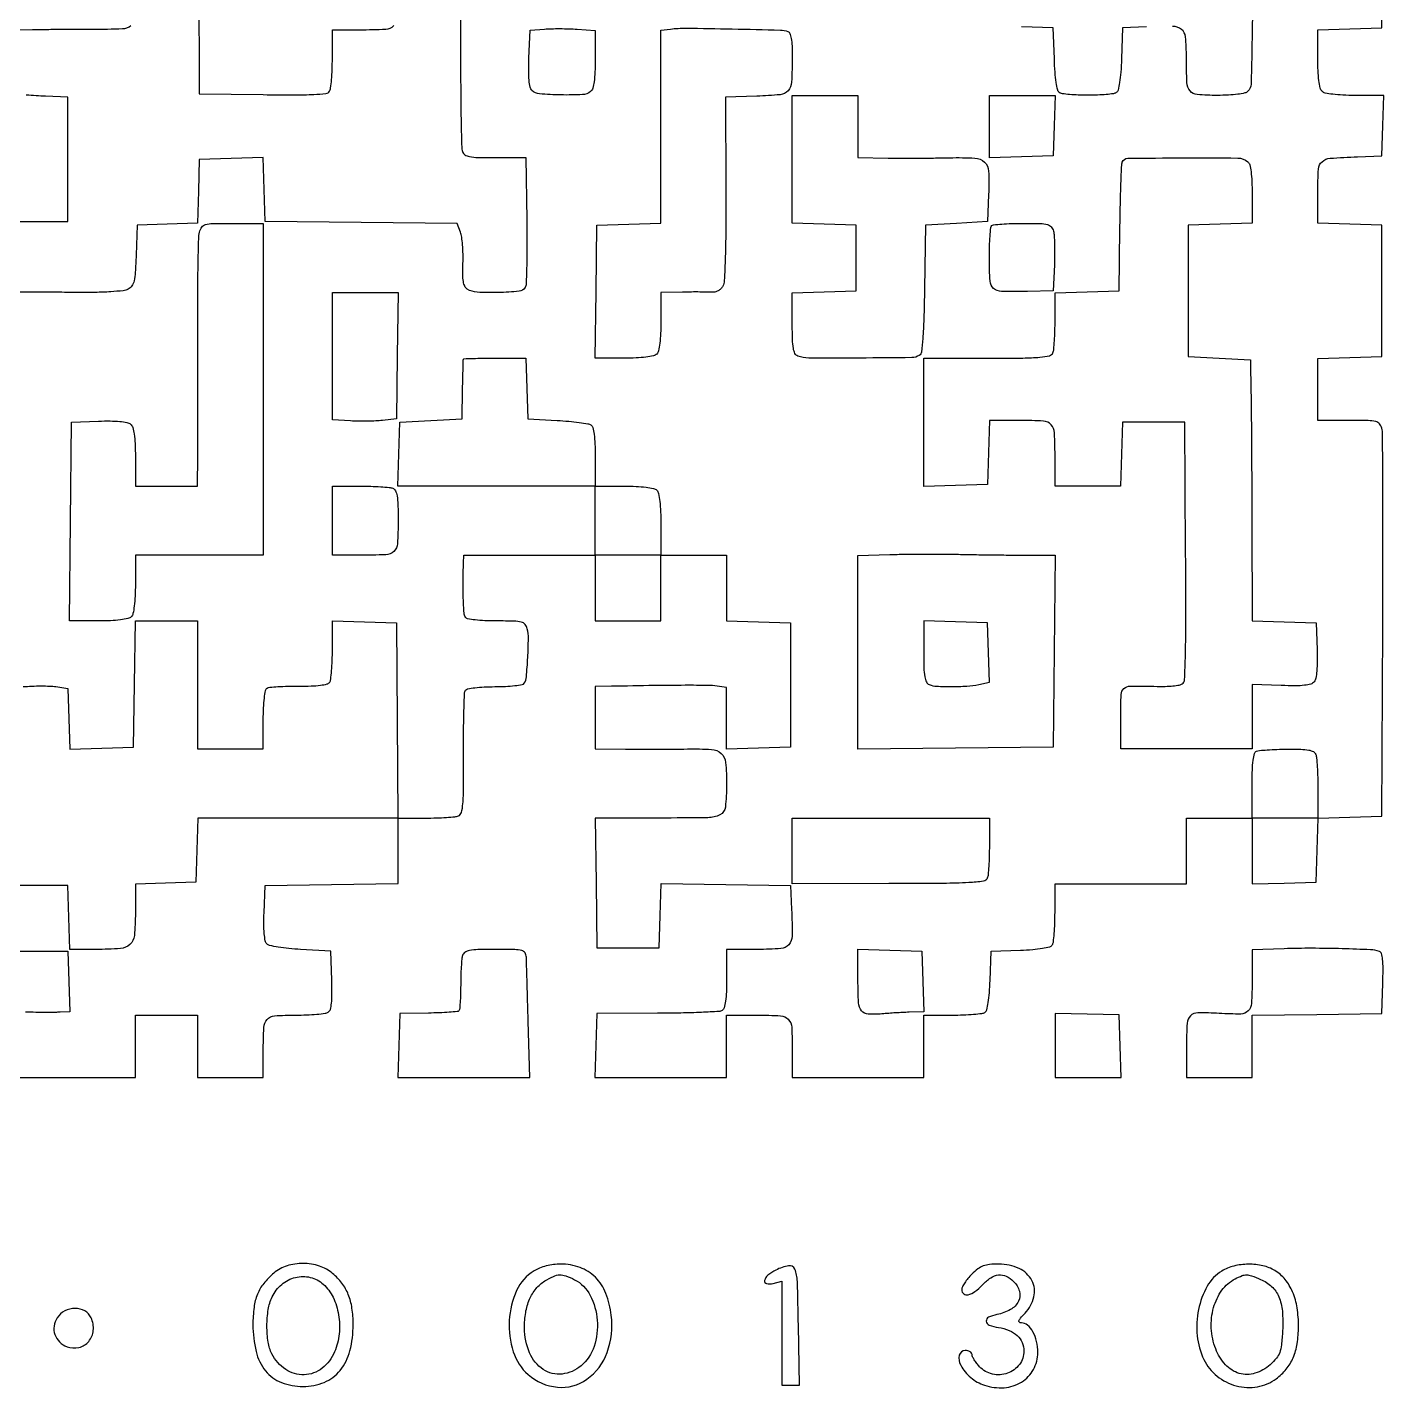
# Model space of a CAD drawing. Extents: x 156 to 936, y 100 to 969.
# Drawn here: x 543.7 to 936.1, y 100.2 to 493.7 of the extents above; entities that cross this region are included whole.
import ezdxf

# ---------------------------------------------------------------- set-up
doc = ezdxf.new("R2010")
doc.units = 0

msp = doc.modelspace()

# ---------------------------------------------------------------- linework, layer by layer
for points in [[(593.242912, 541.25), (593.5, 474.5), (611.926619, 474.226758, 0.003139), (621.125155, 474.14811, 0.013555), (626.589823, 474.283854, 0.01557), (630.126519, 474.578359, 0.226527), (631.161306, 475.226758, 0.110913), (631.48003, 476.114795, 0.009356), (631.736503, 478.549423, 0.012063), (631.919865, 481.497312, 0.009035), (631.984687, 484.75), (632, 493), (639.918213, 493, 0.011759), (647.429085, 493.176663, 0.18106), (649.767356, 494.179831, 0.19079)], [(536, 190), (555.5, 190), (575, 190), (575, 199), (575, 208), (584, 208), (593, 208), (593, 199), (593, 190), (602.5, 190), (612, 190), (612, 197.418213, -0.012045), (612.169488, 204.452803, -0.170409), (613.103321, 206.752319, -0.196932), (615.216333, 207.795471, -0.016954), (621.356989, 208.015313, 0.009288), (624.570103, 208.081049, 0.012325), (627.487838, 208.267102, 0.009701), (629.896861, 208.527636, 0.10999), (630.793098, 208.850966, 0.187221), (631.389362, 209.659703, 0.039341), (631.721251, 211.4185, 0.027159), (631.864234, 214.085459, 0.008519), (631.793098, 218.085653), (631.5, 226.5), (622.795583, 227, -0.010967), (619.381989, 227.271312, -0.015042), (616.327771, 227.674739, -0.01172), (613.836594, 228.140547, -0.145803), (613.000726, 228.594857, -0.155444), (612.558498, 229.454858, -0.019595), (612.289631, 231.55462, -0.019943), (612.157432, 234.29015, -0.011423), (612.205143, 237.594857), (612.5, 245.5), (631.75, 245.771593), (651, 246.043186), (651, 255.521593), (651, 265), (658.918213, 265, 0.007109), (662.067069, 265.044776, 0.008958), (664.979143, 265.179854, 0.007391), (667.407152, 265.372186, 0.06825), (668.431974, 265.61227, 0.244064), (669.303346, 266.594584, 0.041011), (669.729575, 269.156279, 0.01963), (669.931286, 273.774994, 0.002599), (669.923371, 283.561506, -0.00353), (669.930449, 290.281867, -0.005383), (670.040577, 296.1144, -0.002138), (670.20976, 301.100033, -0.129562), (670.468626, 301.949236, -0.212003), (671.085084, 302.370436, -0.014759), (673.21, 302.696074, -0.018614), (675.888158, 302.925143, -0.012026), (679, 303, 0.011621), (682.064078, 303.071228, 0.017157), (684.744811, 303.288289, 0.012469), (686.91068, 303.593598, 0.216345), (687.48851, 303.981408, 0.117378), (688.102395, 305.834568, 0.007979), (688.494645, 311.409714, 0.010615), (688.67677, 316.917735, 0.06425), (688.345311, 319.75, 0.115897), (687.702565, 320.998012, 0.155403), (686.628421, 321.665628, 0.056644), (684.563719, 321.945217, 0.005357), (679.450609, 322, -0.010862), (676.056295, 322.073749, -0.019083), (673.258361, 322.302593, -0.016363), (671.104069, 322.63368, -0.211053), (670.448473, 323.083373, -0.123789), (670.050562, 324.337433, -0.006611), (669.849671, 328.545466, -0.010367), (669.781893, 333.475483, -0.008464), (669.908054, 338.75), (670, 341), (689, 341), (708, 341), (708, 331.5), (708, 322), (717.5, 322), (727, 322), (727, 331.5), (727, 341), (736.5, 341), (746, 341), (746, 331.537526), (746, 322.075052), (755.25, 321.787526), (764.5, 321.5), (764.5, 303.5), (764.5, 285.5), (755.25, 285.212474), (746, 284.924948), (746, 293.848975), (746, 302.773001), (743.25, 303.153287, 0.031661), (740.518653, 303.356088, 0.003179), (733.979502, 303.385228, 0.00325), (725.032984, 303.310064, 0.00129), (712.75, 303.09531), (708, 303), (708, 294), (708, 285), (716.75, 284.906082, 0.002418), (720.762235, 284.882421, 0.001368), (725.62411, 284.890566, 0.001366), (730.526104, 284.925579, 0.002246), (734.672502, 284.985146, -0.018785), (741.663365, 284.854338, -0.172549), (744.418594, 283.695911, -0.187123), (745.705564, 281.105428, -0.022785), (746, 274.647529, -0.027793), (745.639512, 268.167255, -0.256097), (744.077707, 265.944792, -0.110907), (740.590932, 265.106629, -0.003749), (726.370946, 265), (707.955869, 265), (708.227935, 246.25), (708.5, 227.5), (717.5, 227.5), (726.5, 227.5), (726.787816, 236.771926), (727.075632, 246.043852), (745.787816, 245.771926), (764.5, 245.5), (764.800912, 238.520917, -0.012322), (764.941866, 230.88044, -0.176722), (764.009281, 228.372662, -0.202101), (761.732324, 227.227183, -0.01682), (754.980948, 227), (746, 227), (746, 218.559017, -0.009545), (745.927755, 214.775012, -0.024012), (745.69041, 212.028247, -0.028919), (745.318284, 210.1143, -0.19423), (744.756515, 209.349518, -0.125493), (743.769669, 209.040035, -0.002773), (738.735765, 208.794857, -0.006123), (732.80534, 208.611697, -0.004079), (726.006515, 208.540501), (708.5, 208.5), (708.212474, 199.25), (707.924948, 190), (726.962474, 190), (746, 190), (746, 199), (746, 208), (754.893011, 208, -0.014293), (761.629342, 207.807402, -0.190034), (763.840438, 206.785965, -0.179949), (764.821795, 204.50542, -0.01257), (765, 197.418213), (765, 190), (784, 190), (803, 190), (803, 199), (803, 208), (811.25, 208.015313, 0.008579), (814.497876, 208.077072, 0.011582), (817.430835, 208.251296, 0.008725), (819.854929, 208.494381, 0.112667), (820.706033, 208.797157, 0.192561), (821.236162, 209.533237, 0.02067), (821.666992, 211.63313, 0.020911), (822.005667, 214.460658, 0.010674), (822.206033, 218.031844), (822.5, 226.5), (830.968156, 226.793967, 0.010674), (834.539342, 226.994333, 0.020911), (837.36687, 227.333008, 0.02067), (839.466763, 227.763838, 0.192561), (840.202843, 228.293967, 0.112667), (840.505619, 229.145071, 0.008725), (840.748704, 231.569165, 0.011582), (840.922928, 234.502124, 0.008579), (840.984687, 237.75), (841, 246), (860, 246), (879, 246), (879, 255.5), (879, 265), (888.5, 265), (898, 265), (898, 255.462474), (898, 245.924948), (907.25, 246.212474), (916.5, 246.5), (916.787036, 255.712964), (917.074071, 264.925929), (926.287036, 265.212964), (935.5, 265.5), (935.776595, 320.5, 0.000947), (935.843216, 341.744487, 0.001486), (935.811656, 360.004687, 0.000367), (935.724867, 375.978117, 0.058002), (935.507543, 377.75, 0.122598), (934.851723, 379.003904, 0.154459), (933.732885, 379.672178, 0.053321), (931.54844, 379.94753, 0.004712), (925.980948, 380), (917, 380), (917, 388.962474), (917, 397.924948), (926.25, 398.212474), (935.5, 398.5), (935.5, 417.5), (935.5, 436.5), (926.25, 436.787526), (917, 437.075052), (917, 446.018474, -0.014194), (917.190094, 452.713321, -0.199365), (918.215838, 454.834916, -0.165063), (920.527107, 455.811311, -0.009054), (928.5, 456.245668), (935.5, 456.5), (935.788933, 465.25), (936.077866, 474), (927.738933, 474, -0.011007), (924.191211, 474.078112, -0.020282), (921.315326, 474.321952, -0.021049), (919.141383, 474.688939, -0.145022), (918.2, 475.2, -0.144682), (917.689961, 476.138013, -0.021131), (917.322617, 478.298731, -0.02038), (917.078344, 481.152513, -0.011159), (917, 484.662474), (917, 492.924948), (926.25, 493.212474), (935.5, 493.5), (935.5, 512.5)], [(898.145544, 507.347604, -0.003894), (898.019097, 492.616753, -0.00225), (897.699267, 477.295436, -0.192327), (896.8, 475.2, -0.142062), (895.888147, 474.698102, -0.021703), (893.825282, 474.327993, -0.021121), (891.136184, 474.08019, -0.012415), (887.906989, 474, -0.019529), (882.10285, 474.22678, -0.206572), (880.053293, 475.30822, -0.160126), (879.15772, 477.685296, -0.010688), (879, 485.062735, 0.021864), (878.742559, 490.947241, 0.211695), (877.562553, 493.083447, 0.162596), (875.01089, 493.947558, 0.011811)], [(669.066342, 501.964063, -0.000236), (669.071056, 493.550797, -0.000161), (669.068825, 484, 0.002058), (669.102701, 474.484415, 0.003091), (669.21776, 466.182813, 0.001264), (669.378199, 459.075243, 0.068632), (669.594984, 457.75, 0.179206), (670.292748, 456.839417, 0.094982), (671.634766, 456.3144, 0.039894), (674.083891, 456.059341, 0.006006), (679.023763, 456), (687.91275, 456), (688.206375, 437.92399, -0.004242), (688.260919, 430.894132, -0.006305), (688.178839, 424.73951, -0.003037), (688.011938, 419.528922, -0.118956), (687.70031, 418.42399, -0.247572), (686.021608, 417.339166, -0.015466), (679.930188, 416.989103, -0.01965), (673.870053, 417.06679, -0.128954), (671, 417.981733, -0.145042), (670.296549, 418.787634, -0.065655), (669.880608, 420.139776, -0.039696), (669.697883, 422.211865, -0.011575), (669.744484, 425.415828, 0.014584), (669.767238, 428.083735, 0.014739), (669.634065, 430.739012, 0.014689), (669.38236, 433.039877, 0.056305), (669.02527, 434.433535), (668.061571, 436.968254), (640.280786, 437.234127), (612.5, 437.5), (612.211984, 446.787023), (611.923969, 456.074046), (602.711984, 455.787023), (593.5, 455.5), (593.212982, 446.288393), (592.925964, 437.076786), (584.212982, 436.788393), (575.5, 436.5), (575.211278, 427.76446, -0.006717), (574.982155, 422.837825, -0.042881), (574.619535, 420.365203, -0.092602), (573.978095, 418.913279, -0.120255), (572.898558, 417.94571, -0.097176), (571.456775, 417.50342, -0.010071), (567.902961, 417.205027, -0.011564), (563.430998, 417.023813, -0.007219), (558.18728, 417.008414, 0.001455), (552.307766, 417.058921, 0.000781), (545.051974, 417.088799, 0.000778), (537.65148, 417.096205, 0.001219)], [(536, 493), (545.25, 493.075513, -0.000588), (549.386383, 493.10442, -0.000377), (554.185335, 493.128694, -0.000379), (558.882684, 493.145344, -0.000712), (562.6788, 493.150514, 0.008826), (571.265275, 493.301549, 0.168083), (573.730975, 494.253061, 0.21304)], [(867.479083, 493.800912), (860.5, 493.5), (860.207902, 484.532999, -0.009786), (860.008289, 480.707636, -0.020298), (859.673305, 477.737125, -0.020215), (859.24575, 475.552989, -0.195149), (858.707902, 474.798312, -0.107815), (857.886078, 474.497062, -0.010824), (855.798571, 474.256133, -0.01319), (853.26902, 474.086706, -0.010125), (850.5, 474.030626, -0.010125), (847.73098, 474.086706, -0.01319), (845.201429, 474.256133, -0.010824), (843.113922, 474.497062, -0.107815), (842.292098, 474.798312, -0.195149), (841.75425, 475.552989, -0.020215), (841.326695, 477.737125, -0.020298), (840.991711, 480.707636, -0.009786), (840.792098, 484.532999), (840.5, 493.5), (831.25, 493.787526)], [(536.5, 437.5), (555.5, 437.5), (555.5, 455.5), (555.5, 473.5), (549, 473.745913, -0.005727), (546.273082, 473.880374, -0.005167), (543.454687, 474.080976, -0.005182)], [(542.5, 303, -0.0113), (545.053739, 303.154797, -0.009486), (547.765625, 303.20625, -0.009602), (550.245247, 303.158625, -0.025878), (552, 303), (555.5, 302.5), (555.789473, 293.712997), (556.078945, 284.925993), (565.289473, 285.212997), (574.5, 285.5), (574.772559, 303.75), (575.045117, 322), (584.022559, 322), (593, 322), (593, 303.5), (593, 285), (602.5, 285), (612, 285), (612, 293.440983, -0.010752), (612.073572, 296.861907, -0.018589), (612.301437, 299.697733, -0.015499), (612.629735, 301.8945, -0.212588), (613.073358, 302.545338, -0.114962), (613.845594, 302.805244, -0.007424), (616.225212, 302.998144, -0.01052), (619.096066, 303.127421, -0.00763), (622.295805, 303.155264, 0.010209), (625.86919, 303.204789, 0.0234), (628.55212, 303.422764, 0.026483), (630.465798, 303.772603, 0.195117), (631.207134, 304.30091, 0.112986), (631.508295, 305.148968, 0.008607), (631.749965, 307.582228, 0.01149), (631.923247, 310.525766, 0.008494), (631.984687, 313.787526), (632, 322.075052), (641.25, 321.787526), (650.5, 321.5), (650.7173, 293.25), (650.9346, 265), (622.004826, 265), (593.075052, 265), (592.787526, 255.75), (592.5, 246.5), (583.75, 246.211067), (575, 245.922134), (575, 237.496251, -0.022453), (574.70945, 231.029338, -0.186288), (573.433752, 228.442495, -0.169716), (570.685828, 227.254489, -0.01796), (563.603267, 227), (556.075052, 227), (555.787526, 236.25), (555.5, 245.5), (546, 245.5), (536.5, 245.5)], [(536.5, 226.5), (546, 226.5), (555.5, 226.5), (555.788933, 217.75), (556.077866, 209), (553.288933, 208.844005, -0.011673), (551.759812, 208.794244, -0.002714), (549.189562, 208.784587, -0.002799), (546.230203, 208.806102, -0.00274), (543.25, 208.860787)]]:
    msp.add_lwpolyline(points, format="xyb")
for points in [[(708, 484.529895, -0.00982), (707.924766, 480.699477, -0.025854), (707.675389, 477.965859, -0.03442), (707.26862, 476.071226, -0.150566), (706.648795, 475.123488, -0.163371), (704.299028, 474.215226, -0.015729), (698.089708, 474.131354, -0.015169), (691.876218, 474.431602, -0.178093), (689.710973, 475.427542, -0.145397), (689.185328, 476.393347, -0.028752), (688.883356, 478.36252, -0.023515), (688.752617, 481.103917, -0.010132), (688.824456, 484.763227), (689.148912, 492.892281), (693.324456, 493.19614, -0.012884), (695.297719, 493.288708, -0.006304), (697.815621, 493.310117, -0.006249), (700.435232, 493.266621, -0.009014), (702.75, 493.15745), (708, 492.814901)], [(763.75, 492.507151, -0.22745), (764.308162, 491.945109, -0.041319), (764.684857, 490.482382, -0.030892), (764.919855, 488.308781, -0.011987), (764.986345, 485.281385, -0.012286), (764.787999, 477.821928, -0.170822), (763.780651, 475.368022, -0.189321), (761.498591, 474.212619, -0.01571), (754.742202, 473.786107), (745.698782, 473.5), (745.805609, 447.102451, -0.002978), (745.784367, 435.972633, -0.006138), (745.609044, 427.268221, -0.003611), (745.337508, 420.421235, -0.111594), (744.887549, 418.789884, -0.078427), (744.325601, 418.047492, -0.067274), (743.534175, 417.468039, -0.067123), (742.61545, 417.118451, -0.077357), (741.681331, 417.048124, 0.014879), (740.45841, 417.108714, 0.003082), (738.304829, 417.137972, 0.003236), (735.802776, 417.140345, 0.003046), (733.25, 417.110691), (727, 417), (727, 408.7, -0.011084), (726.92177, 405.171507, -0.020332), (726.677711, 402.306878, -0.021091), (726.310542, 400.139671, -0.144849), (725.8, 399.2, -0.144945), (724.859379, 398.68917, -0.021068), (722.688436, 398.322102, -0.020304), (719.817564, 398.078164, -0.011041), (716.278407, 398), (707.956814, 398), (708.228407, 417.25), (708.5, 436.5), (717.75, 436.787526), (727, 437.075052), (727, 464.971103), (727, 492.867155), (729.75, 493.196662, -0.032783), (734.29569, 493.441048, -0.002111), (747.565608, 493.227989, -0.001048), (761.545556, 492.915172, -0.079442)], [(784, 465), (784, 456), (792.75, 455.877856, 0.003038), (796.753975, 455.846297, 0.001737), (801.588588, 455.854364, 0.001735), (806.451836, 455.896248, 0.002881), (810.551575, 455.969406, -0.017424), (817.844456, 455.887427, -0.179666), (820.568326, 454.730576, -0.194263), (821.764253, 452.122142, -0.020896), (821.793771, 445.344796), (821.5, 437.5), (812.5, 437), (803.5, 436.5), (803.226647, 418.044584, -0.003561), (803.035521, 409.331725, -0.012194), (802.732937, 403.675066, -0.01105), (802.342971, 399.785498, -0.224357), (801.726647, 398.809897, -0.139323), (799.565733, 398.167174, -0.001615), (784.486505, 398.031392, -0.002285), (769.754359, 398.013648, -0.091011), (766.581787, 398.606989, -0.192061), (765.783328, 399.344751, -0.070053), (765.311792, 400.839867, -0.03465), (765.063076, 403.412948, -0.006773), (765, 408.069463), (765, 416.924948), (774.25, 417.212474), (783.5, 417.5), (783.5, 427), (783.5, 436.5), (774.25, 436.787526), (765, 437.075052), (765, 455.537526), (765, 474), (774.5, 474), (784, 474)], [(896.718224, 454.81889, -0.158012), (897.293112, 453.911315, -0.028943), (897.67969, 451.936808, -0.023795), (897.924563, 449.157782, -0.010077), (898, 445.415081), (898, 437.075052), (888.75, 436.787526), (879.5, 436.5), (879.5, 417.5), (879.5, 398.5), (888.5, 398), (897.5, 397.5), (897.670976, 388, -0.002374), (897.742092, 382.632423, -0.000468), (897.814941, 373.003211, -0.000496), (897.878173, 361.785333, -0.000461), (897.920976, 350.287526), (898, 322.075052), (907.25, 321.787526), (916.5, 321.5), (916.793771, 313.655204, -0.011559), (916.84217, 310.273852, -0.021189), (916.701223, 307.522092, -0.023197), (916.407018, 305.433375, -0.127282), (915.926516, 304.411457, -0.146513), (914.938809, 303.75425, -0.046044), (913.181635, 303.390478, -0.029245), (910.511406, 303.247105, -0.008463), (906.382745, 303.33695), (898, 303.661394), (898, 294.330697), (898, 285), (879, 285), (860, 285), (860, 294, -0.009024), (860.122289, 300.775469, -0.208293), (860.939296, 302.480684, -0.17983), (862.790813, 303.172152, -0.006432), (870.5, 303.085036, 0.013435), (872.889835, 303.0915, 0.016686), (875.108317, 303.231323, 0.015075), (876.939989, 303.464201, 0.10897), (877.762355, 303.786666, 0.237881), (878.450386, 305.008265, 0.004935), (878.709338, 312.200902, 0.006879), (878.842585, 322.981579, 0.001402), (878.762355, 342.066653), (878.5, 379.5), (869.5, 379.5), (860.5, 379.5), (860.212474, 370.25), (859.924948, 361), (850.462474, 361), (841, 361), (841, 368.918213, 0.011384), (840.829682, 376.397656, 0.174757), (839.860252, 378.745668, 0.195866), (837.658129, 379.79962, 0.014889), (830.930537, 380), (822.075052, 380), (821.787526, 370.75), (821.5, 361.5), (812.25, 361.212474), (803, 360.924948), (803, 379.462474), (803, 398), (821.393011, 398, 0.002472), (831.723448, 398.051073, 0.018295), (836.640441, 398.27975, 0.036273), (839.393178, 398.711497, 0.24904), (840.393011, 399.581787, 0.068336), (840.631047, 400.59865, 0.007357), (840.821697, 403.013877, 0.008933), (840.955612, 405.910777, 0.007082), (841, 409.044262), (841, 416.924948), (850.25, 417.212474), (859.5, 417.5), (859.757724, 435.5, -0.002201), (859.888487, 442.485051, -0.003325), (860.069546, 448.565142, -0.001305), (860.27313, 453.778374, -0.077922), (860.457337, 454.700483, -0.310681), (862.023546, 455.808336, -0.00248), (878.096074, 455.94054, -0.003514), (893.823417, 455.881349, -0.172154)], [(612, 389), (612, 341), (593.5, 341), (575, 341), (575, 332.7, -0.011084), (574.92177, 329.171507, -0.020332), (574.677711, 326.306878, -0.021091), (574.310542, 324.139671, -0.144849), (573.8, 323.2, -0.144917), (572.859654, 322.689253, -0.021075), (570.689794, 322.322156, -0.020312), (567.820731, 322.078183, -0.011054), (564.284665, 322), (555.969329, 322), (556.234665, 350.75), (556.5, 379.5), (564.344796, 379.793771, -0.01153), (567.735348, 379.842502, -0.021342), (570.485252, 379.701133, -0.023545), (572.568167, 379.405224, -0.126804), (573.594796, 378.921326, -0.145524), (574.251072, 377.939147, -0.03848), (574.673265, 376.078343, -0.027148), (574.9254, 373.342652, -0.009406), (575, 369.377555), (575, 361), (584, 361), (593, 361), (593.083844, 369.75, 0.00226), (593.109019, 374.722683, 0.000431), (593.106128, 383.760784, 0.00046), (593.083943, 394.31097, 0.000423), (593.041966, 405.159053, -0.002312), (593.041009, 415.561562, -0.00335), (593.144196, 424.748099, -0.001723), (593.310584, 432.529829, -0.055326), (593.56653, 434.409053, -0.089782), (594.246739, 435.912046, -0.177217), (595.301891, 436.658868, -0.061975), (597.343557, 436.949393, -0.004389), (603.108408, 437), (612, 437)], [(840.529566, 434.738223, -0.046297), (840.732976, 433.422419, -0.008315), (840.842764, 430.941177, -0.008911), (840.871285, 428.020953, -0.007951), (840.798618, 424.988223), (840.5, 417.5), (833, 417.315794, -0.010693), (825.51903, 417.292068, -0.176435), (823.226535, 418.174624, -0.201594), (822.193103, 420.28067, -0.014582), (822, 426.900721, -0.007093), (822.048337, 430.308076, -0.010548), (822.195833, 433.287503, -0.005945), (822.400859, 435.768532, -0.174504), (822.666667, 436.333333, -0.173043), (823.226591, 436.598788, -0.00648), (825.57982, 436.804167, -0.011049), (828.413417, 436.951642, -0.007476), (831.647615, 437, -0.005362), (836.756839, 436.945207, -0.057037), (838.81425, 436.664922, -0.156204), (839.885482, 435.994429, -0.11443)], [(650.732973, 398.75), (650.5, 380.5), (646.5, 380, -0.018196), (644.594973, 379.831985, -0.00864), (642.132812, 379.747499, -0.008551), (639.552267, 379.747712, -0.011993), (637.25, 379.84255), (632, 380.185099), (632, 398.59255), (632, 417), (641.482973, 417), (650.965946, 417)], [(688.211067, 389.25), (688.5, 380.5), (697, 380, -0.007979), (700.346792, 379.749484, -0.010698), (703.370312, 379.409226, -0.008061), (705.869389, 379.032598, -0.102535), (706.75, 378.690983, -0.188703), (707.314643, 377.905665, -0.029014), (707.689017, 375.983238, -0.024001), (707.92738, 373.22901, -0.009585), (708, 369.440983), (708, 361), (716.3, 361, -0.011084), (719.828493, 360.92177, -0.020332), (722.693122, 360.677711, -0.021091), (724.860329, 360.310542, -0.144849), (725.8, 359.8, -0.147006), (726.316915, 358.838945, -0.020534), (726.681818, 356.584848, -0.019692), (726.923212, 353.57572, -0.010168), (727, 349.8), (727, 341), (717.5, 341), (708, 341), (708, 351), (708, 361), (679.462474, 361), (650.924948, 361), (651.212474, 370.25), (651.5, 379.5), (660.499517, 380), (669.499033, 380.5), (669.646261, 389, -0.001088), (669.710147, 392.27647, -0.001737), (669.780572, 395.076563, -0.000331), (669.852872, 397.54498, -0.090682), (669.896745, 397.75, -0.295245), (670.044178, 397.851937, -0.000797), (672.601982, 397.926562, -0.004281), (675.517909, 397.982008, -0.002613), (678.961067, 398), (687.922134, 398)], [(649.418213, 360.393011, -0.191418), (650.215888, 359.657806, -0.070374), (650.68772, 358.171299, -0.03487), (650.936736, 355.615452, -0.006853), (651, 351, -0.015117), (650.798229, 344.3277, -0.196524), (649.742703, 342.134562, -0.173918), (647.393226, 341.169516, -0.011337), (639.918213, 341), (632, 341), (632, 351), (632, 361), (639.918213, 361, -0.00705), (643.066073, 360.955615, -0.008902), (645.9751, 360.821697, -0.007317), (648.400281, 360.631074, -0.06844)], [(831.765819, 341.037566), (841.031637, 341), (840.765819, 313.25), (840.5, 285.5), (812.25, 285.234427), (784, 284.968853), (784, 312.946901), (784, 340.924948), (793.25, 341.212474, -0.004375), (797.512192, 341.307635, -0.002418), (802.720312, 341.353137, -0.00241), (807.999657, 341.348281, -0.003875), (812.5, 341.287566, 0.001274), (817.00143, 341.203418, 0.000792), (822.284334, 341.126499, 0.000794), (827.497552, 341.067131, 0.001436)], [(803, 313.144515, 0.006687), (803.062877, 308.443624, 0.034414), (803.311272, 305.851928, 0.069706), (803.782488, 304.347501, 0.192751), (804.581787, 303.606989, 0.078039), (806.798187, 303.133083, 0.014165), (811.014952, 303.021077, 0.0162), (815.448713, 303.172638, 0.032719), (818.912002, 303.6324), (822.074004, 304.264801), (821.787002, 312.8824), (821.5, 321.5), (812.25, 321.787526), (803, 322.075052)], [(916.393011, 283.418213, -0.069754), (916.631434, 282.386579, -0.006804), (916.821697, 279.828225, -0.008515), (916.955643, 276.757628, -0.006641), (917, 273.418213), (917, 265), (907.5, 265), (898, 265), (898, 274.416667, -0.007664), (898.066885, 278.779825, -0.023674), (898.296577, 281.718794, -0.030487), (898.663429, 283.66522, -0.23943), (899.25, 284.337719, -0.073768), (900.090566, 284.54009, -0.005873), (902.377947, 284.717133, -0.007854), (905.124525, 284.854008, -0.005939), (908.143011, 284.921053, -0.008277), (912.114571, 284.896331, -0.039372), (914.372614, 284.666389, -0.078191), (915.702595, 284.201528, -0.179923)], [(822, 257.081787, -0.006906), (821.956553, 253.936322, -0.008768), (821.825431, 251.034629, -0.007138), (821.63892, 248.616176, -0.0689), (821.405721, 247.614908, -0.274993), (820.276471, 246.724532, -0.018881), (816.056676, 246.33014, -0.012041), (808.727387, 246.10026, -0.001524), (792.905721, 246.033408), (765, 246.000575), (765, 255.500287), (765, 265), (793.5, 265), (822, 265)], [(669.619652, 225.25, 0.049119), (669.417709, 224.189169, 0.007118), (669.25109, 221.992888, 0.008006), (669.132287, 219.382059, 0.006777), (669.088339, 216.619408, -0.007027), (669.044457, 213.94515, -0.010457), (668.924247, 211.607332, -0.005862), (668.760255, 209.659858, -0.174145), (668.552464, 209.219131, -0.176289), (668.099834, 209.008025, -0.004258), (665.757185, 208.82281, -0.008784), (662.971943, 208.675569, -0.005797), (659.76639, 208.599723), (651.5, 208.5), (651.212474, 199.25), (650.924948, 190), (669.995283, 190), (689.065618, 190), (688.615959, 206.25, 0.000119), (688.437658, 212.63855, 0.000163), (688.273962, 218.3875, 0.000105), (688.133773, 223.219994, 0.001932), (688.08315, 224.75, 0.132534), (687.692454, 226.010913, 0.192897), (686.759901, 226.684701, 0.057016), (684.720797, 226.952654, 0.004187), (679.067388, 227, 0.005923), (674.093932, 226.941079, 0.039886), (671.642202, 226.686605, 0.095978), (670.306224, 226.161463, 0.181616)], [(802.788933, 217.75), (803.077866, 209), (798.788933, 208.843476, 0.003542), (796.927402, 208.762333, 0.002654), (794.878624, 208.647576, 0.002683), (792.950991, 208.518952, 0.006141), (791.5, 208.39638, -0.032053), (786.972658, 208.249311, -0.223361), (785.051447, 209.227922, -0.15289), (784.172507, 211.586309, -0.013328), (784, 218.056578), (784, 227.075052), (793.25, 226.787526), (802.5, 226.5)], [(907.25, 227.212474), (898, 226.924948), (898, 218.029862, -0.013351), (897.821928, 211.361954, -0.184523), (896.858554, 209.195034, -0.198836), (894.72836, 208.307022, -0.015854), (888.5, 208.48953, 0.015674), (882.256629, 208.67473, 0.199249), (880.134483, 207.789889, 0.18452), (879.17596, 205.628862, 0.013136), (879, 198.932612), (879, 190), (888.5, 190), (898, 190), (898, 198.977935), (898, 207.955869), (916.75, 208.227935), (935.5, 208.5), (935.789171, 217.266353, 0.007405), (935.866359, 221.515345, 0.027968), (935.726599, 224.17153, 0.044223), (935.397068, 225.823626, 0.248475), (934.789171, 226.447593, 0.067284), (932.225329, 226.90617, 0.003715), (924.064022, 227.193543, 0.006315), (915.257247, 227.326857, 0.008395)], [(615.040808, 133.380884, 0.048498), (612.126257, 130.401328, 0.073376), (610.292525, 127.278529, 0.065402), (609.31131, 123.496635, 0.030819), (609, 118.450789, 0.058647), (609.913024, 110.693493, 0.11224), (612.670648, 105.097555, 0.129836), (617.249981, 101.750545, 0.093504), (623.5, 100.571429, 0.099051), (629.621144, 101.796053, 0.124955), (634.226741, 105.25051, 0.108416), (637.053722, 110.91861, 0.061744), (638, 118.552355, 0.036898), (637.651095, 123.273853, 0.058941), (636.591858, 127.172762, 0.064858), (634.748719, 130.448191, 0.057363), (632.059249, 133.296691, 0.096425), (628.210883, 135.435434, 0.077667), (623.530102, 136.190673, 0.077971), (618.859638, 135.481554, 0.098618)], [(690.298549, 134.040484, 0.15002), (685.279597, 128.380363, 0.093137), (683.135813, 119.69061, 0.091347), (684.280444, 110.658277, 0.136341), (688.612484, 104.035382, 0.158645), (697.090018, 100.392369, 0.179642), (705.598565, 102.694978, 0.153762), (711.459045, 110.470377, 0.115064), (712.661308, 121.196236, 0.064059), (711.075271, 127.527997, 0.102212), (708.042229, 132.186833, 0.111299), (703.624383, 135.007916, 0.08687), (698, 135.992524, 0.032766), (695.950463, 135.858069, 0.029313), (693.856764, 135.456219, 0.03026), (691.908106, 134.83472, 0.044606)], [(760.25, 134.266966, 0.0524), (757.908906, 132.767927, 0.177961), (756.985285, 131.242085, 0.415761), (757.587512, 130.354117, 0.108602), (759.5, 130.410644), (762, 131.038104), (762, 116.019052), (762, 101), (764.523614, 101), (767.047228, 101), (766.773614, 118.237194, 0.003866), (766.472216, 131.003186, 0.089024), (765.718468, 134.558395, 0.357152), (763.951468, 135.519661, 0.069361)], [(816.923077, 133.076923, 0.024625), (815.804223, 131.842082, 0.027718), (814.858654, 130.549279, 0.028583), (814.187352, 129.373898, 0.115959), (814, 128.576923, 0.231504), (814.574701, 127.402209, 0.227216), (815.862274, 127.122427, 0.103435), (817.823881, 128.043549, 0.043599), (820, 130, -0.057464), (822.389601, 132.031738, -0.12037), (824.666885, 132.863643, -0.138087), (826.860473, 132.501126, -0.087013), (829, 131, -0.128024), (830.686333, 128.126733, -0.187262), (830.413601, 125.238985, -0.150456), (828.115963, 122.836395, -0.078072), (824.184383, 121.386877, 0.05754), (821.748127, 120.600165, 0.326221), (821.11795, 119.480987, 0.280191), (821.981374, 118.378118, 0.049874), (824.624028, 117.673586, -0.0567), (827.738115, 116.797794, -0.090105), (830.066941, 115.314416, -0.104754), (831.495667, 113.292563, -0.101957), (832, 110.845012, -0.162968), (830.695735, 106.949697, -0.147313), (827.258076, 104.432272, -0.141908), (822.897051, 104.180688, -0.149166), (819.174314, 106.314451, -0.02332), (818.342042, 107.287539, -0.026266), (817.638705, 108.297287, -0.026854), (817.138134, 109.208823, -0.112596), (817, 109.814451, 0.165094), (816.846488, 110.266704, 0.095599), (816.4125, 110.651745, 0.076635), (815.764966, 110.91197, 0.057349), (815, 111, 0.352129), (813.283775, 109.620252, 0.183108), (813.708089, 106.728437, 0.090936), (816.633681, 103.178419, 0.095635), (820.580816, 100.973328, 0.096778), (826.260636, 100.254899, 0.121266), (831.304168, 101.862073, 0.131596), (834.746374, 105.489033, 0.125041), (836, 110.423516, 0.056031), (835.639385, 113.631394, 0.070452), (834.574283, 116.422394, 0.087363), (833.028356, 118.335995, 0.181194), (831.256205, 119, -0.14969), (830.668404, 119.18001, -0.347213), (830.537277, 119.592102, -0.089436), (831.003639, 120.372395, -0.01172), (832.312909, 121.804719, 0.132815), (834.883917, 126.512055, 0.182965), (834.283535, 131.247505, 0.165109), (830.576885, 134.73884, 0.107468), (824.777054, 136, 0.023184), (822.062791, 135.874075, 0.065989), (820.221472, 135.453596, 0.073453), (818.666121, 134.597964, 0.033968)], [(889.191858, 133.975602, 0.12897), (885.001409, 129.625979, 0.078259), (882.509502, 122.884011, 0.073782), (882.124279, 115.268546, 0.088753), (884.060108, 108.375833, 0.110844), (887.860274, 103.595178, 0.105169), (893.408581, 100.785084, 0.10706), (899.536725, 100.503354, 0.118829), (904.976551, 102.828424, 0.062708), (907.863831, 105.604226, 0.069223), (909.860635, 108.923321, 0.061957), (911.022617, 112.969984, 0.03789), (911.42072, 117.927921, 0.040053), (911.007478, 123.377815, 0.061103), (909.708196, 127.933956, 0.071012), (907.547934, 131.524464, 0.085149), (904.580035, 134.114322, 0.081935), (901.119945, 135.512757, 0.057463), (896.932612, 135.957372, 0.057104), (892.722172, 135.436443, 0.077738)], [(629.352379, 130.17445, -0.098238), (632.175398, 126.393602, -0.070324), (633.76479, 121.346808, -0.067135), (633.934328, 115.810482, -0.073211), (632.605633, 110.598574, -0.12834), (628.997655, 105.862983, -0.159333), (623.819124, 103.981836, -0.15784), (618.492715, 105.517324, -0.1256), (614.494289, 110.011044, -0.082621), (613.390934, 113.427455, -0.03806), (613.056334, 118.103552, -0.03799), (613.439545, 122.848135, -0.071755), (614.570985, 126.508347, -0.106783), (617.350965, 130.121344, -0.11528), (621.303287, 132.142246, -0.120662), (625.597851, 132.154929, -0.124735)], [(702.032733, 131.483073, -0.155742), (706.559078, 126.948998, -0.100473), (708.593075, 119.747468, -0.097988), (707.675846, 112.163364, -0.139796), (703.904388, 106.573001, -0.146122), (698.405778, 104.187606, -0.178852), (692.991466, 105.482977, -0.148341), (689.009996, 110.332014, -0.096118), (687.548229, 117.495862, -0.042766), (687.89088, 122.00512, -0.06152), (689.012282, 125.84402, -0.070206), (690.877064, 128.904248, -0.084135), (693.420309, 131.114532, -0.028528), (695.925466, 132.452535, -0.097999), (697.708783, 132.885428, -0.099972), (699.502878, 132.602306, -0.030372)], [(900.465701, 131.578778, -0.090448), (903.632707, 129.521084, -0.102891), (905.699891, 126.558018, -0.080044), (906.73508, 122.405981, -0.035274), (906.814952, 116.730892, -0.01176), (906.484796, 112.610912, -0.062274), (905.974375, 110.409858, -0.087126), (905.01426, 108.756348, -0.035439), (903.194915, 106.882849, -0.109287), (898.814016, 104.423702, -0.145486), (894.272825, 104.401682, -0.137737), (890.278667, 106.893852, -0.093872), (887.454934, 111.478832, -0.078289), (886.195779, 117.428686, -0.081155), (886.853274, 123.400201, -0.088179), (889.273588, 128.442485, -0.118715), (893.096399, 131.735258, -0.023149), (895.104768, 132.65253, -0.101187), (896.382738, 132.885684, -0.081723), (897.780887, 132.625027, -0.012096)], [(552.381202, 120.459036, 0.11046), (551.486738, 118.082772, 0.11798), (551.721847, 115.612498, 0.11645), (553.055842, 113.492378, 0.10562), (555.241874, 112.100858, 0.14779), (558.68067, 111.884108, 0.162935), (561.510002, 113.632597, 0.153272), (562.825885, 116.833404, 0.129058), (562.200311, 120.45971, 0.159667), (560.377944, 122.438831, 0.1282), (557.561607, 123.1728, 0.119681), (554.591053, 122.451212, 0.12927)]]:
    msp.add_lwpolyline(points, format="xyb", close=True)
for points in [[(840.788933, 465.25), (840.5, 456.5), (831.25, 456.212474), (822, 455.924948), (822, 464.962474), (822, 474), (831.538933, 474), (841.077866, 474)], [(840.999039, 199.25), (841, 190), (850.537526, 190), (860.075052, 190), (859.787526, 199.060359), (859.5, 208.120719), (850.249039, 208.310359), (840.998078, 208.5)]]:
    msp.add_lwpolyline(points, close=True)

doc.saveas('drawing.dxf')
